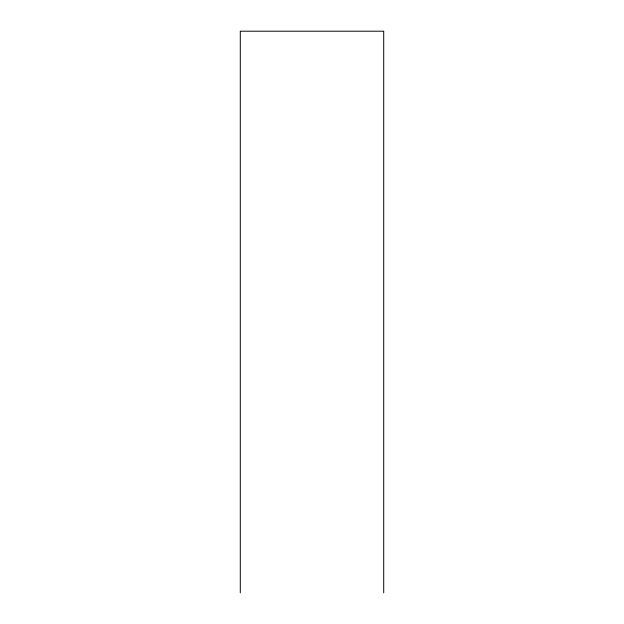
<?xml version="1.0" encoding="UTF-8"?>
<svg xmlns="http://www.w3.org/2000/svg" width="624" height="624" viewBox="0 0 624 624"><rect width="100%" height="100%" fill="white"/><g stroke="black" fill="none" stroke-linecap="round" stroke-linejoin="round"><path stroke-width="0.94" d="M383.705 592.8L383.705 31.2L240.295 31.2L240.295 592.8"/></g></svg>
